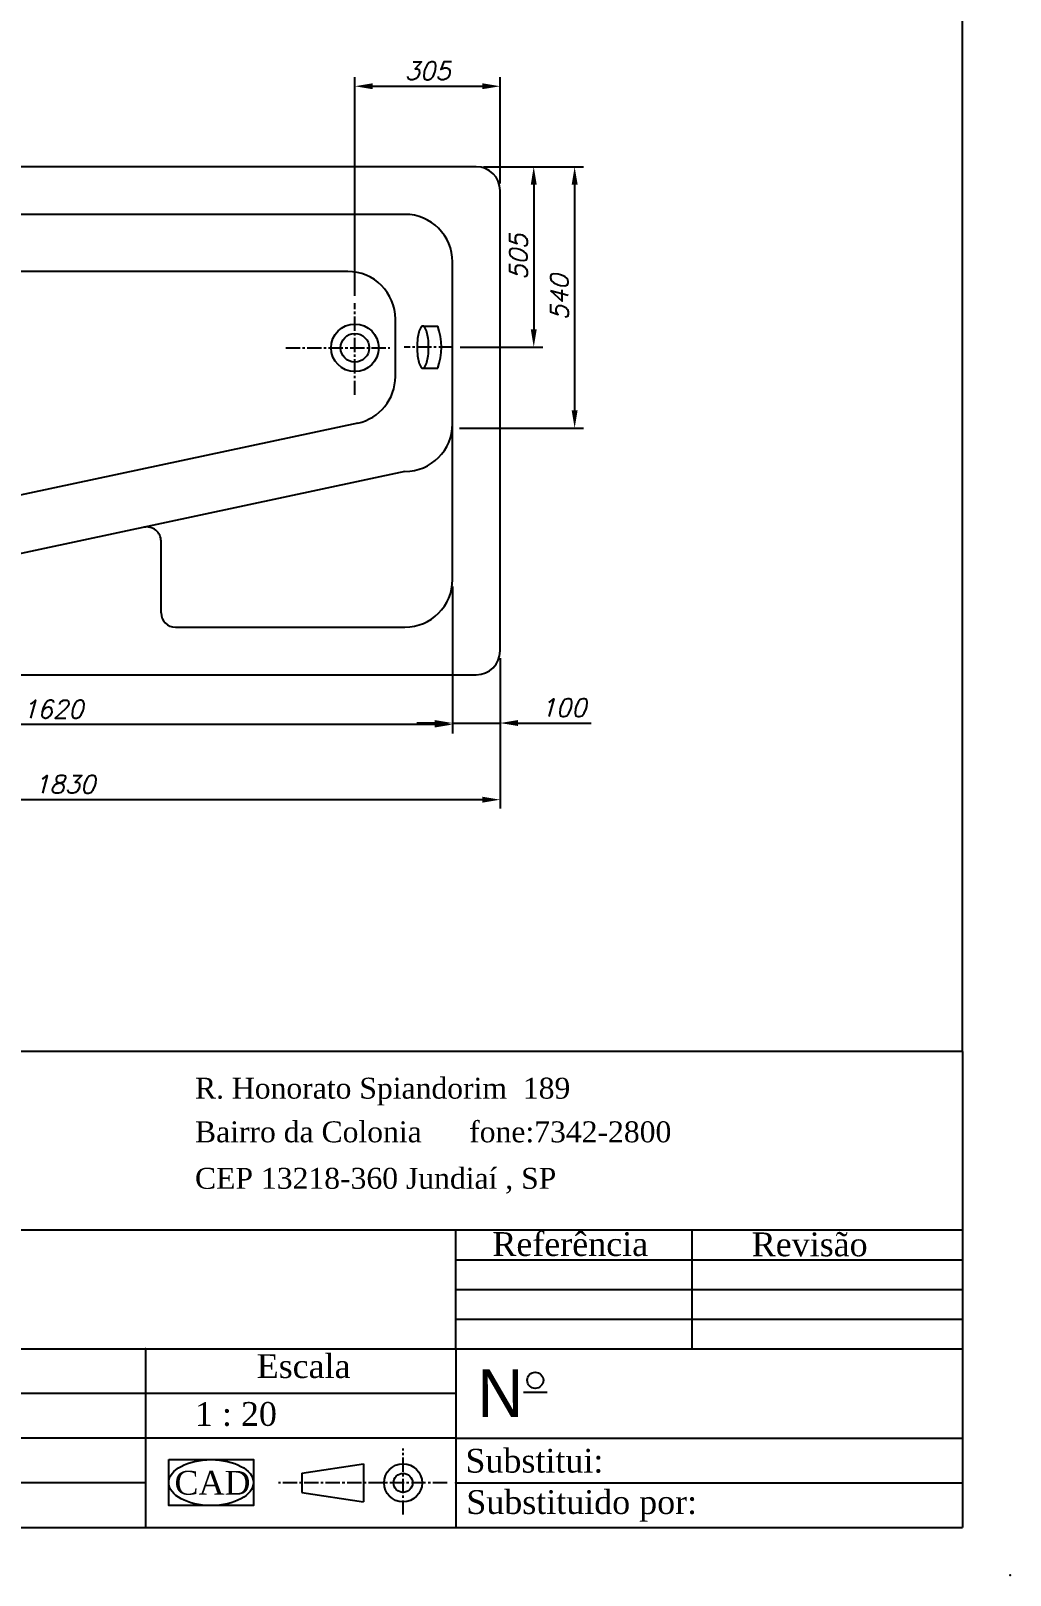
# Model space of a CAD drawing. Extents: x -15779 to -11579, y -7432 to -1492.
# Drawn here: x -13635 to -11579, y -7432 to -4189 of the extents above; entities that cross this region are included whole.
import ezdxf

# ---------------------------------------------------------------- set-up
doc = ezdxf.new("R2010")
doc.units = 0
doc.header["$LTSCALE"] = 40
doc.header["$MEASUREMENT"] = 0
doc.linetypes.add('CENTER2', pattern=[1.125, 0.75, -0.125, 0.125, -0.125])
doc.layers.get('DEFPOINTS').update_dxf_attribs({"linetype": 'CONTINUOUS'})
for name, color, linetype in [('CENTRO', 1, 'CENTER2'), ('ESTREITA', 1, 'CONTINUOUS'), ('FINA', 7, 'CONTINUOUS'), ('LARGA', 7, 'CONTINUOUS'), ('RAHMEN07', 5, 'CONTINUOUS')]:
    doc.layers.add(name, color=color, linetype=linetype)
doc.styles.add('FA', font='TIMES.TTF')
doc.styles.add('FABIO', font='romans.shx', dxfattribs={"oblique": 15})
doc.dimstyles.new('FABIO_AGUIAR', dxfattribs={"dimscale": 15, "dimtxt": 2.5, "dimasz": 2.5, "dimexe": 1.25, "dimexo": 1, "dimgap": 0.9, "dimtad": 1, "dimtxsty": 'FABIO', "dimcen": 2.5, "dimclrt": 3, "dimazin": 3, "dimtfac": 1, "dimtmove": 0, "dimatfit": 3, "dimtolj": 1, "dimtzin": 0})

# ---------------------------------------------------------------- blocks, each defined once
blk = doc.blocks.new('*D0')
at = {"layer": 'DEFPOINTS', "color": 0}
for p in [(-14478.6, -5491.3), (-12649.6, -5491.3), (-14478.6, -5803.8)]:
    blk.add_point(p, dxfattribs=at)
at = {"layer": 'ESTREITA', "color": 0}
for p, q in [((-14478.6, -5506.3), (-14478.6, -5822.5)), ((-12649.6, -5506.3), (-12649.6, -5822.5)), ((-12687.1, -5803.8), (-14441.1, -5803.8))]:
    blk.add_line(p, q, dxfattribs=at)
for points in [[(-14441.1, -5797.5), (-14441.1, -5810), (-14478.6, -5803.8)], [(-12687.1, -5797.5), (-12687.1, -5810), (-12649.6, -5803.8)]]:
    blk.add_solid(points, dxfattribs=at)
at = {"layer": 'ESTREITA', "color": 3, "insert": (-13564.1, -5771.5), "char_height": 37.5, "attachment_point": 5, "style": 'FABIO'}
blk.add_mtext('\\A1;1830', dxfattribs=at)
blk = doc.blocks.new('*D4')
at = {"layer": 'DEFPOINTS', "color": 0}
for p in [(-12699.6, -4474.3), (-12748.6, -4853.4), (-12579, -4853.4)]:
    blk.add_point(p, dxfattribs=at)
at = {"layer": 'ESTREITA', "color": 0}
for p, q in [((-12684.6, -4474.3), (-12560.2, -4474.3)), ((-12579, -4511.8), (-12579, -4815.9)), ((-12733.6, -4853.4), (-12560.2, -4853.4))]:
    blk.add_line(p, q, dxfattribs=at)
for points in [[(-12585.2, -4511.8), (-12572.7, -4511.8), (-12579, -4474.3)], [(-12585.2, -4815.9), (-12572.7, -4815.9), (-12579, -4853.4)]]:
    blk.add_solid(points, dxfattribs=at)
at = {"layer": 'ESTREITA', "color": 3, "insert": (-12611.2, -4663.9), "char_height": 37.5, "attachment_point": 5, "rotation": 90, "style": 'FABIO'}
blk.add_mtext('\\A1;505', dxfattribs=at)
blk = doc.blocks.new('*D5')
at = {"layer": 'DEFPOINTS', "color": 0}
for p in [(-12649.6, -4305.3), (-12649.6, -4524.3), (-12954.6, -4760.7)]:
    blk.add_point(p, dxfattribs=at)
at = {"layer": 'ESTREITA', "color": 0}
for p, q in [((-12954.6, -4745.7), (-12954.6, -4286.5)), ((-12917.1, -4305.3), (-12687.1, -4305.3)), ((-12649.6, -4509.3), (-12649.6, -4286.5))]:
    blk.add_line(p, q, dxfattribs=at)
for points in [[(-12917.1, -4299), (-12917.1, -4311.5), (-12954.6, -4305.3)], [(-12687.1, -4299), (-12687.1, -4311.5), (-12649.6, -4305.3)]]:
    blk.add_solid(points, dxfattribs=at)
at = {"layer": 'ESTREITA', "color": 3, "insert": (-12802.1, -4273), "char_height": 37.5, "attachment_point": 5, "style": 'FABIO'}
blk.add_mtext('\\A1;305', dxfattribs=at)
blk = doc.blocks.new('*D6')
at = {"layer": 'DEFPOINTS', "color": 0}
for p in [(-12699.6, -4474.3), (-12750, -5023.5), (-12493.1, -5023.5)]:
    blk.add_point(p, dxfattribs=at)
at = {"layer": 'ESTREITA', "color": 0}
for p, q in [((-12684.6, -4474.3), (-12474.3, -4474.3)), ((-12493.1, -4511.8), (-12493.1, -4986)), ((-12735, -5023.5), (-12474.3, -5023.5))]:
    blk.add_line(p, q, dxfattribs=at)
for points in [[(-12499.3, -4511.8), (-12486.8, -4511.8), (-12493.1, -4474.3)], [(-12499.3, -4986), (-12486.8, -4986), (-12493.1, -5023.5)]]:
    blk.add_solid(points, dxfattribs=at)
at = {"layer": 'ESTREITA', "color": 3, "insert": (-12525.3, -4748.9), "char_height": 37.5, "attachment_point": 5, "rotation": 90, "style": 'FABIO'}
blk.add_mtext('\\A1;540', dxfattribs=at)
blk = doc.blocks.new('*D7')
at = {"layer": 'DEFPOINTS', "color": 0}
for p in [(-12749.6, -5341.3), (-14428.6, -5491.3), (-14428.6, -5645.9)]:
    blk.add_point(p, dxfattribs=at)
at = {"layer": 'ESTREITA', "color": 0}
for p, q in [((-12749.6, -5356.3), (-12749.6, -5664.7)), ((-14428.6, -5506.3), (-14428.6, -5664.7)), ((-12787.1, -5645.9), (-14391.1, -5645.9))]:
    blk.add_line(p, q, dxfattribs=at)
for points in [[(-14391.1, -5639.7), (-14391.1, -5652.2), (-14428.6, -5645.9)], [(-12787.1, -5639.7), (-12787.1, -5652.2), (-12749.6, -5645.9)]]:
    blk.add_solid(points, dxfattribs=at)
at = {"layer": 'ESTREITA', "color": 3, "insert": (-13589.1, -5613.7), "char_height": 37.5, "attachment_point": 5, "style": 'FABIO'}
blk.add_mtext('\\A1;1620', dxfattribs=at)
blk = doc.blocks.new('*D8')
at = {"layer": 'DEFPOINTS', "color": 0}
for p in [(-12749.6, -5356.3), (-12649.6, -5491.3), (-12649.6, -5642.8)]:
    blk.add_point(p, dxfattribs=at)
at = {"layer": 'ESTREITA', "color": 0}
for p, q in [((-12749.6, -5371.3), (-12749.6, -5661.5)), ((-12649.6, -5506.3), (-12649.6, -5661.5)), ((-12787.1, -5642.8), (-12824.6, -5642.8)), ((-12749.6, -5642.8), (-12649.6, -5642.8)), ((-12612.1, -5642.8), (-12458.3, -5642.8))]:
    blk.add_line(p, q, dxfattribs=at)
for points in [[(-12787.1, -5636.5), (-12787.1, -5649), (-12749.6, -5642.8)], [(-12612.1, -5636.5), (-12612.1, -5649), (-12649.6, -5642.8)]]:
    blk.add_solid(points, dxfattribs=at)
at = {"layer": 'ESTREITA', "color": 3, "insert": (-12516.5, -5610.5), "char_height": 37.5, "attachment_point": 5, "style": 'FABIO'}
blk.add_mtext('\\A1;100', dxfattribs=at)

msp = doc.modelspace()

# ---------------------------------------------------------------- linework, layer by layer
at = {"layer": 'CENTRO'}
for p, q in [((-12954.62, -4953.706), (-12954.62, -4760.713)), ((-13099.742, -4854.689), (-12880.955, -4854.689)), ((-12748.624, -4853.377), (-12850.96, -4853.377)), ((-12853.438, -7305.413), (-12853.438, -7166.388)), ((-12760.997, -7238.611), (-13115.35, -7238.611))]:
    msp.add_line(p, q, dxfattribs=at)
at = {"layer": 'FINA'}
for p, q in [((-11678.537, -6332.424), (-15422.537, -6332.424)), ((-11678.537, -6332.424), (-11678.537, -7332.424)), ((-15422.537, -6707.424), (-11678.537, -6707.424)), ((-12742.27, -6957.424), (-12742.27, -6707.424)), ((-12246.404, -6957.424), (-12246.404, -6707.424)), ((-12742.27, -6769.924), (-11678.537, -6769.924)), ((-12742.27, -6832.424), (-11678.537, -6832.424)), ((-12742.27, -6894.924), (-11678.537, -6894.924)), ((-15422.537, -6957.424), (-11678.537, -6957.424)), ((-13394.337, -6957.424), (-13394.337, -7332.424)), ((-12742.27, -6957.424), (-12742.27, -7332.424)), ((-12742.27, -7051.174), (-15422.537, -7051.174)), ((-12600.605, -7048.056), (-12550.868, -7048.056)), ((-12742.27, -7144.924), (-15422.537, -7144.924)), ((-12742.27, -7144.924), (-11678.537, -7144.924)), ((-13065.695, -7218.611), (-12936.724, -7198.611)), ((-12936.724, -7198.611), (-12936.724, -7278.611)), ((-13065.695, -7218.608), (-13065.695, -7258.611)), ((-13394.337, -7238.674), (-15422.537, -7238.674)), ((-13065.695, -7258.611), (-12936.724, -7278.611)), ((-12742.27, -7238.674), (-11678.537, -7238.674)), ((-15422.537, -7332.424), (-11678.537, -7332.424))]:
    msp.add_line(p, q, dxfattribs=at)
for centre, radius in [((-12575.736, -7023.218), 16.935), ((-12853.438, -7238.611), 40), ((-12853.438, -7238.611), 20)]:
    msp.add_circle(centre, radius, dxfattribs=at)
for p in [(-12742.27, -6769.924), (-12742.27, -6832.424), (-12742.27, -6894.924), (-13394.337, -6957.424), (-12742.27, -7051.174), (-12742.27, -7144.924), (-12742.27, -7238.674)]:
    msp.add_point(p, dxfattribs=at)
at = {"layer": 'FINA', "linetype": 'CONTINUOUS'}
msp.add_point((-11578.537, -7432.424), dxfattribs=at)
at = {"layer": 'LARGA'}
for p, q in [((-12699.62, -4474.345), (-14428.62, -4474.345)), ((-12649.62, -5491.345), (-12649.62, -4524.345)), ((-12849.62, -4574.345), (-14278.62, -4574.345)), ((-12969.62, -4694.345), (-13693.935, -4694.345)), ((-12749.62, -5341.345), (-12749.62, -4674.345)), ((-12869.62, -4915.034), (-12869.62, -4794.345)), ((-12811.683, -4808.916), (-12780.738, -4808.916)), ((-12811.627, -4897.685), (-12780.683, -4897.685)), ((-12948.706, -5012.823), (-13680.669, -5169.364)), ((-12849.62, -5114.345), (-13834.508, -5324.978)), ((-13361.62, -5411.345), (-13361.62, -5260.938)), ((-13331.62, -5441.345), (-12849.62, -5441.345)), ((-14428.62, -5541.345), (-12699.62, -5541.345))]:
    msp.add_line(p, q, dxfattribs=at)
msp.add_lwpolyline([(-12823.975, -4853.302, 0.02813002), (-12822.947, -4871.551, 0.03845935), (-12820.429, -4884.69, 0.07917001), (-12815.421, -4895.777, 0.25228793), (-12811.869, -4897.692, 0.25228793), (-12808.316, -4895.777, 0.07917001), (-12803.308, -4884.69, 0.03845935), (-12800.79, -4871.551, 0.02813002), (-12799.762, -4853.302, 0.02813002), (-12800.79, -4835.053, 0.03845935), (-12803.308, -4821.914, 0.07917001), (-12808.316, -4810.827, 0.25228793), (-12811.869, -4808.912, 0.25228793), (-12815.421, -4810.827, 0.07917001), (-12820.429, -4821.914, 0.03845935), (-12822.947, -4835.053, 0.02813002)], format="xyb", close=True, dxfattribs=at)
for radius in [50, 30]:
    msp.add_circle((-12954.62, -4854.689), radius, dxfattribs=at)
for centre, radius, start, end in [((-12699.62, -4524.345), 50, 0, 90), ((-12849.62, -4674.345), 100, 0, 90), ((-12969.62, -4794.345), 100, 0, 90), ((-12902.203, -4853.377), 129.346, 339.967337, 20.104327), ((-12969.62, -4915.034), 100, 282.071723, 0), ((-12849.62, -5014.345), 100, 270, 0), ((-13391.62, -5260.938), 30, 0, 102.071723), ((-12849.62, -5341.345), 100, 270, 0), ((-13331.62, -5411.345), 30, 180, 270), ((-12699.62, -5491.345), 50, 270, 0)]:
    msp.add_arc(centre, radius, start, end, dxfattribs=at)
at = {"layer": 'RAHMEN07'}
msp.add_line((-11678.537, -6332.424), (-11678.537, -1592.424), dxfattribs=at)
msp.add_lwpolyline([(-13345.61, -7189.919), (-13167.767, -7189.919), (-13167.767, -7286.181), (-13345.61, -7286.181)], close=True, dxfattribs=at)
msp.add_ellipse((-13256.689, -7238.05), major_axis=(-88.921, 0), ratio=0.54128028, dxfattribs=at)

# ---------------------------------------------------------------- texts
at = {"layer": 'FINA', "style": 'FA'}
for s, height, p in [('R. Honorato Spiandorim  189', 44, (-13290.409, -6431.703)), ('Bairro da Colonia      fone:7342-2800', 44, (-13290.409, -6523.369)), ('CEP 13218-360 Jundiaí , SP', 44, (-13290.408, -6620.998)), ('Referência', 50, (-12665.754, -6762.092)), ('Revisão', 50, (-12121.08, -6762.724)), ('Escala', 50, (-13160.744, -7018.461)), ('1 : 20', 50, (-13290.378, -7118.918)), ('Substitui:', 50, (-12722.377, -7217.124)), ('CAD', 50, (-13333.371, -7263.422)), ('Substituido por:', 50, (-12720.543, -7303.958))]:
    msp.add_text(s, height=height, dxfattribs=at).set_placement(p)
at = {"layer": 'FINA'}
msp.add_text('N', height=100, dxfattribs=at).set_placement((-12697.405, -7099.993))

# ---------------------------------------------------------------- dimensions: what is measured, and where the dimension line sits
at = {"layer": 'ESTREITA'}
for base, p1, p2, picture, middle in [((-12649.62, -4305.267), (-12954.62, -4760.713), (-12649.62, -4524.345), '*D5', (-12802.12, -4273.017)), ((-12649.62, -5642.793), (-12749.62, -5356.345), (-12649.62, -5491.345), '*D8', (-12516.477, -5610.543))]:
    dim = msp.add_linear_dim(base=base, p1=p1, p2=p2, dimstyle='FABIO_AGUIAR', dxfattribs=at)
    dim.commit()
    dim.dimension.update_dxf_attribs({"geometry": picture, "text_midpoint": middle})
for base, p2, text, picture, middle in [((-12493.094, -5023.488), (-12750.038, -5023.488), '540', '*D6', (-12525.344, -4748.916)), ((-12578.959, -4853.377), (-12748.624, -4853.377), '505', '*D4', (-12611.209, -4663.861))]:
    dim = msp.add_linear_dim(base=base, p1=(-12699.62, -4474.345), p2=p2, angle=90, text=text, dimstyle='FABIO_AGUIAR', dxfattribs=at)
    dim.commit()
    dim.dimension.update_dxf_attribs({"geometry": picture, "text_midpoint": middle})
for base, p1, p2, text, picture, middle in [((-14428.62, -5645.918), (-12749.62, -5341.345), (-14428.62, -5491.345), '1620', '*D7', (-13589.12, -5613.668)), ((-14478.62, -5803.757), (-12649.62, -5491.345), (-14478.62, -5491.345), '1830', '*D0', (-13564.12, -5771.507))]:
    dim = msp.add_linear_dim(base=base, p1=p1, p2=p2, text=text, dimstyle='FABIO_AGUIAR', dxfattribs=at)
    dim.commit()
    dim.dimension.update_dxf_attribs({"geometry": picture, "text_midpoint": middle})

doc.saveas('drawing.dxf')
